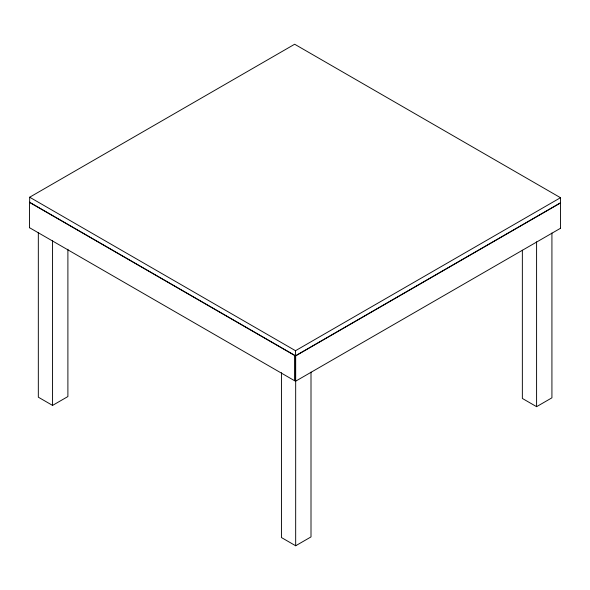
<?xml version="1.0" encoding="UTF-8"?>
<svg xmlns="http://www.w3.org/2000/svg" width="590" height="590" viewBox="0 0 590 590"><rect width="100%" height="100%" fill="white"/><g stroke="black" fill="none" stroke-linecap="round" stroke-linejoin="round"><path stroke-width="0.89" d="M560.5 202.982L295.509 355.969L29.67 202.488L29.67 197.222L294.653 44.235L560.5 197.716L560.5 228.367M38.328 232.371L38.328 397.188L52.562 405.404L67.894 396.554L67.894 249.231M29.67 197.222L295.509 350.711L560.5 197.716M295.31 355.881L560.5 202.776M560.5 228.271L295.31 381.376L295.31 355.379M281.437 372.733L281.437 537.549L295.671 545.765L311.004 536.915L311.004 372.098M522.356 250.212L522.356 398.449L536.59 406.672L551.923 397.822L551.923 233.006M29.5 227.681L294.69 380.786L294.69 355.291L29.5 202.186L29.5 227.777M536.59 241.856L536.59 406.672M295.671 356.087L295.671 545.765M295.509 350.711L295.509 355.969M52.562 240.587L52.562 405.404"/></g></svg>
